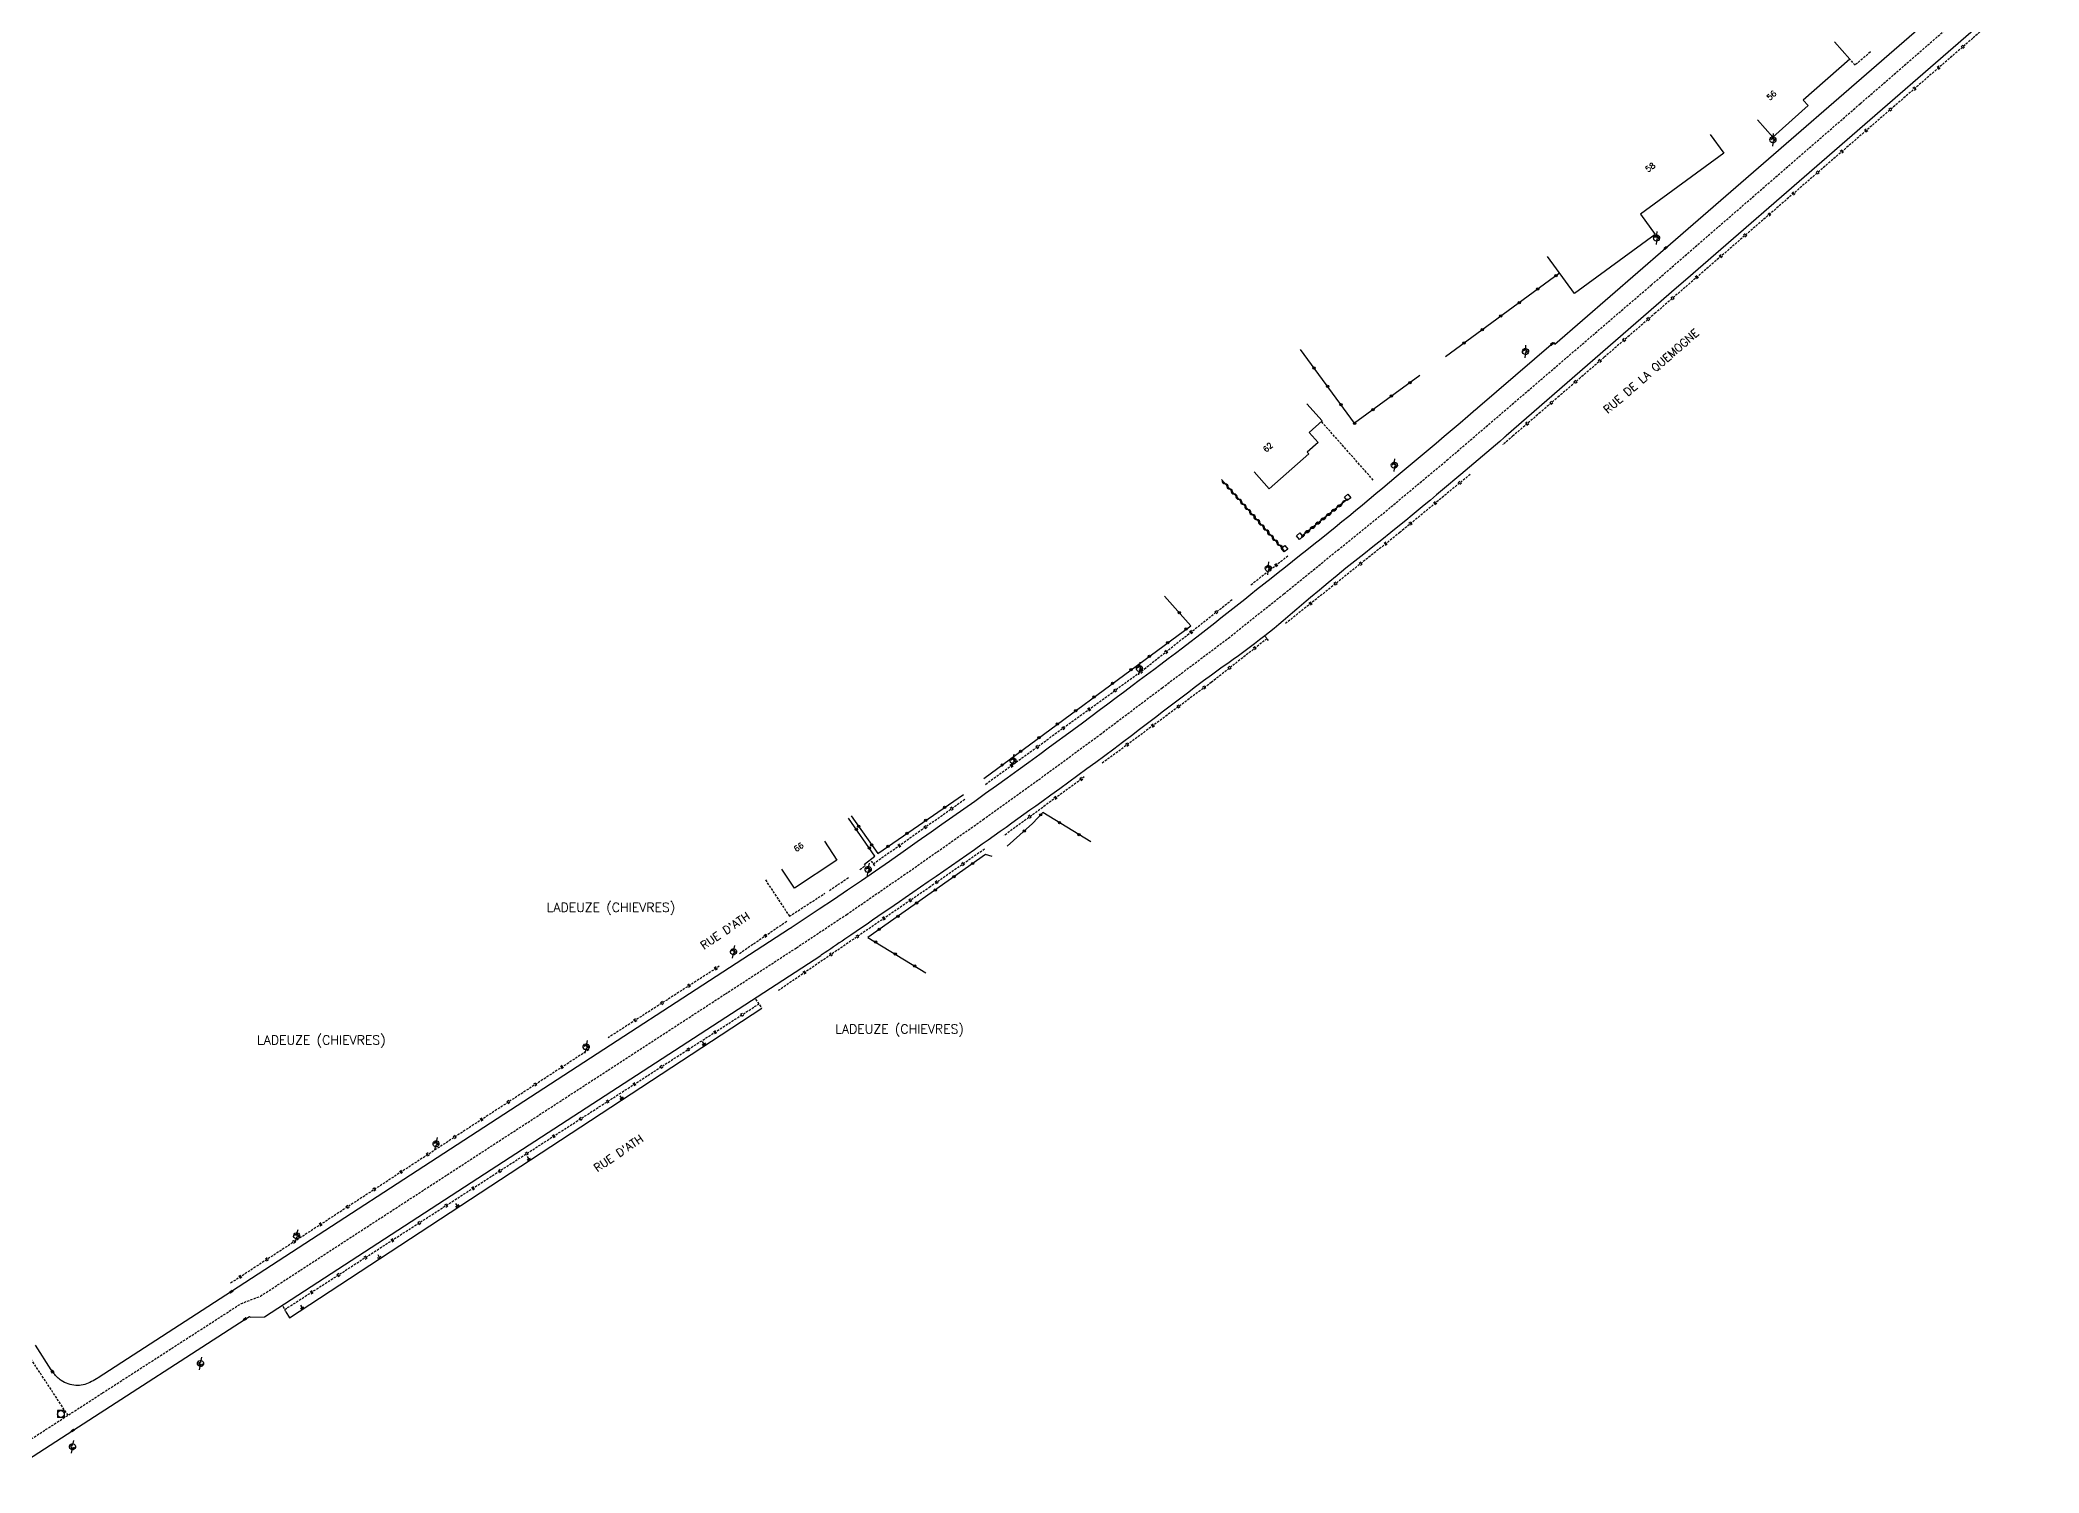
# Model space of a CAD drawing. Header units: millimetres. Extents: x 105000 to 106000, y 137997 to 139000.
# Drawn here: x 105404.9 to 105842, y 138390.9 to 138704.3 of the extents above; entities that cross this region are included whole.
import ezdxf
from ezdxf.enums import TextEntityAlignment as Align

# ---------------------------------------------------------------- set-up
doc = ezdxf.new("R2010")
doc.units = ezdxf.units.MM
doc.linetypes.add('DASHED', pattern=[0.75, 0.5, -0.25])
doc.layers.get('0').update_dxf_attribs({"linetype": 'CONTINUOUS'})
for name, color, linetype in [('W0001', 6, 'DASHED'), ('W0008', 7, 'CONTINUOUS'), ('W0100', 7, 'CONTINUOUS'), ('W0112', 1, 'DASHED'), ('W0211', 2, 'CONTINUOUS'), ('W0220', 5, 'DASHED'), ('W0310', 3, 'CONTINUOUS'), ('W0322', 7, 'CONTINUOUS'), ('W0400', 7, 'CONTINUOUS'), ('W0420', 7, 'CONTINUOUS'), ('W0471', 7, 'CONTINUOUS'), ('W0980', 7, 'CONTINUOUS'), ('W0989', 7, 'CONTINUOUS'), ('W0991', 7, 'CONTINUOUS')]:
    doc.layers.add(name, color=color, linetype=linetype)
doc.styles.get("Standard").update_dxf_attribs({"font": 'romans.shx', "width": 0.85})

# ---------------------------------------------------------------- blocks, each defined once
blk = doc.blocks.new('t220o')
at = {"color": 0, "linetype": 'Continuous'}
for p, q in [((-0.25, 0.25), (0.25, 0.25)), ((-0.25, -0.25), (0.25, -0.25))]:
    blk.add_line(p, q, dxfattribs=at)
blk = doc.blocks.new('t310o')
at = {"color": 0, "linetype": 'Continuous'}
for centre, start, end in [((-0.5, 0.38), 216.8699, 323.1304), ((0.5, -0.37), 36.8699, 143.1303)]:
    blk.add_arc(centre, 0.625, start, end, dxfattribs=at)
blk = doc.blocks.new('t322o')
at = {"color": 0, "linetype": 'Continuous'}
for radius in [0.25, 0.15]:
    blk.add_circle((0, 0), radius, dxfattribs=at)
blk = doc.blocks.new('t211o')
at = {"color": 0, "linetype": 'Continuous'}
for p, q in [((-0.29, 0.5), (-0.29, 0)), ((0, 1), (0, 0)), ((0.29, 0.5), (0.29, 0))]:
    blk.add_line(p, q, dxfattribs=at)
blk = doc.blocks.new('T400')
for p, q in [((-0.15, 0.3), (0.15, 0.3)), ((-0.15, -0.25), (-0.15, 0.3)), ((-0.15, 0.15), (0.15, 0.15)), ((-0.15, 0), (0.15, 0)), ((0.15, 0.3), (0.15, -0.25)), ((-0.15, -0.15), (0.15, -0.15)), ((-0.15, -0.25), (-0.15, -0.3)), ((-0.15, -0.3), (0.15, -0.3)), ((0.15, -0.3), (0.15, -0.25))]:
    blk.add_line(p, q)
blk = doc.blocks.new('T471')
for p, q in [((-0.333334, 0.333334), (-0.333334, -0.333334)), ((-0.333334, 0.333334), (0.333334, 0.333334)), ((-0.333334, 0), (0, 0)), ((0.500001, 0.500001), (1.000002, 1.000002)), ((-0.500001, -0.500001), (-1.000002, -1.000002)), ((-0.333334, -0.333334), (0.333334, -0.333334))]:
    blk.add_line(p, q)
blk.add_ellipse((0, 0), major_axis=(0.471405, 0.471405), ratio=1, start_param=5.4977871438, end_param=11.780972451)
blk = doc.blocks.new('T420')
for p, q in [((0.75, 0.75), (-0.75, 0.75)), ((-0.75, 0.75), (-0.75, -0.75)), ((0.75, 0.75), (0.75, -0.75)), ((0.75, -0.75), (-0.75, -0.75))]:
    blk.add_line(p, q)
blk.add_ellipse((0, 0), major_axis=(-0.53, 0.53), ratio=1, start_param=3.926991, end_param=10.210176)
blk = doc.blocks.new('t112o')
at = {"color": 0, "linetype": 'Continuous'}
for p, q in [((-0.5, 0.5), (0.5, 0.5)), ((-0.5, -0.5), (-0.5, 0.5)), ((0.5, 0.5), (0.5, -0.5)), ((0.5, -0.5), (-0.5, -0.5))]:
    blk.add_line(p, q, dxfattribs=at)

msp = doc.modelspace()

# ---------------------------------------------------------------- linework, layer by layer
at = {"layer": 'W0001'}
for points in [[(105377.78, 138382.06), (105418.57, 138408.37), (105448.84, 138427.9), (105453.1, 138429.54), (105536.71, 138483.9), (105554.79, 138495.65), (105570.32, 138505.74), (105581.31, 138513.04), (105593.75, 138521.59), (105611.13, 138533.77), (105623.27, 138542.49), (105636.75, 138552.4), (105650.28, 138562.59), (105664.77, 138573.46), (105676.93, 138583.15), (105688.68, 138592.7), (105699.18, 138601.2), (105712.56, 138612.35), (105757.25, 138650.68), (105802.96, 138690.34), (105831.9, 138715.46)], [(105411.03, 138403.49), (105401.81, 138417.5)]]:
    msp.add_lwpolyline(points, dxfattribs=at)
at = {"layer": 'W0008'}
for points in [[(105719.28, 138623.81), (105735.84, 138638.1), (105736.15, 138637.77), (105760.37, 138658.77), (105825.78, 138715.52)], [(105829.91, 138708.34), (105764.73, 138651.77), (105762.74, 138650.04), (105725.53, 138617.7), (105725.48, 138617.67), (105725.43, 138617.62), (105725.39, 138617.59), (105725.34, 138617.54), (105725.29, 138617.49), (105725.25, 138617.46), (105725.2, 138617.42), (105725.15, 138617.38), (105725.1, 138617.34), (105725.06, 138617.31), (105725.06, 138617.31), (105724.12, 138616.49), (105723.18, 138615.68), (105722.23, 138614.87), (105721.28, 138614.06), (105720.34, 138613.26), (105719.39, 138612.45), (105718.45, 138611.65), (105717.5, 138610.84), (105716.55, 138610.04), (105715.6, 138609.24), (105714.27, 138608.12), (105712.94, 138606.99), (105711.61, 138605.87), (105710.28, 138604.76), (105708.94, 138603.63), (105707.6, 138602.52), (105706.27, 138601.42), (105704.93, 138600.31), (105703.58, 138599.21), (105702.23, 138598.12), (105700.28, 138596.54), (105698.32, 138594.98), (105696.36, 138593.42), (105694.4, 138591.85), (105692.44, 138590.29), (105690.49, 138588.73), (105688.53, 138587.15), (105686.6, 138585.57), (105684.67, 138583.98), (105682.75, 138582.37), (105682.75, 138582.37), (105681.75, 138581.52), (105680.76, 138580.67), (105679.77, 138579.82), (105678.78, 138578.96), (105677.78, 138578.1), (105676.78, 138577.26), (105675.78, 138576.42), (105674.78, 138575.59), (105673.77, 138574.76), (105672.75, 138573.93), (105671.61, 138573.06), (105670.46, 138572.18), (105669.31, 138571.31), (105668.14, 138570.45), (105666.97, 138569.6), (105665.8, 138568.76), (105664.62, 138567.92), (105663.45, 138567.07), (105662.28, 138566.23), (105661.1, 138565.38), (105659.33, 138564.09), (105657.57, 138562.77), (105655.81, 138561.45), (105654.06, 138560.12), (105652.31, 138558.79), (105650.57, 138557.45), (105648.82, 138556.12), (105647.08, 138554.77), (105645.33, 138553.45), (105643.58, 138552.1), (105643.58, 138552.1), (105641.64, 138550.63), (105639.69, 138549.18), (105637.73, 138547.73), (105635.78, 138546.27), (105633.81, 138544.84), (105631.84, 138543.4), (105629.87, 138541.96), (105627.89, 138540.52), (105625.93, 138539.1), (105623.95, 138537.67), (105622.64, 138536.74), (105621.35, 138535.81), (105620.05, 138534.87), (105618.75, 138533.93), (105617.45, 138533.01), (105616.15, 138532.07), (105614.85, 138531.15), (105613.54, 138530.21), (105612.24, 138529.29), (105610.93, 138528.37), (105610.93, 138528.37), (105609.25, 138527.18), (105607.57, 138526.01), (105605.89, 138524.82), (105604.21, 138523.65), (105602.53, 138522.48), (105600.85, 138521.31), (105599.16, 138520.13), (105597.46, 138518.98), (105595.78, 138517.81), (105594.09, 138516.65), (105592.89, 138515.82), (105591.71, 138515.01), (105590.52, 138514.2), (105589.32, 138513.37), (105588.14, 138512.56), (105586.94, 138511.74), (105585.75, 138510.93), (105584.56, 138510.1), (105583.36, 138509.29), (105582.18, 138508.48), (105582.18, 138508.48), (105581.55, 138508.06), (105580.93, 138507.63), (105580.32, 138507.21), (105579.69, 138506.79), (105579.07, 138506.37), (105578.45, 138505.95), (105577.82, 138505.52), (105577.2, 138505.1), (105576.57, 138504.7), (105575.94, 138504.29), (105575.94, 138504.29), (105575.91, 138504.26), (105575.88, 138504.24), (105575.85, 138504.23), (105575.82, 138504.2), (105575.78, 138504.18), (105575.75, 138504.17), (105575.72, 138504.13), (105575.69, 138504.12), (105575.66, 138504.1), (105575.63, 138504.07), (105575.63, 138504.07)], [(105719.28, 138623.81), (105719.25, 138623.77), (105719.21, 138623.73), (105719.17, 138623.7), (105719.13, 138623.67), (105719.08, 138623.63), (105719.04, 138623.6), (105719, 138623.56), (105718.96, 138623.52), (105718.93, 138623.49), (105718.89, 138623.46), (105718.89, 138623.46), (105717.16, 138621.96), (105715.43, 138620.48), (105713.7, 138618.99), (105711.96, 138617.52), (105710.22, 138616.04), (105708.48, 138614.57), (105706.74, 138613.1), (105705, 138611.65), (105703.25, 138610.18), (105701.5, 138608.71), (105701.5, 138608.71), (105700.01, 138607.48), (105698.53, 138606.24), (105697.05, 138605.01), (105695.56, 138603.77), (105694.07, 138602.54), (105692.58, 138601.32), (105691.09, 138600.09), (105689.6, 138598.87), (105688.1, 138597.65), (105686.6, 138596.43), (105685.04, 138595.18), (105683.48, 138593.93), (105681.93, 138592.7), (105680.36, 138591.45), (105678.79, 138590.21), (105677.23, 138588.96), (105675.66, 138587.73), (105674.1, 138586.49), (105672.53, 138585.24), (105670.96, 138584.01), (105669.66, 138582.98), (105668.35, 138581.93), (105667.05, 138580.9), (105665.75, 138579.85), (105664.43, 138578.82), (105663.13, 138577.79), (105661.82, 138576.76), (105660.51, 138575.73), (105659.19, 138574.7), (105657.88, 138573.68), (105656.32, 138572.48), (105654.75, 138571.27), (105653.18, 138570.09), (105651.6, 138568.9), (105650.03, 138567.71), (105648.45, 138566.52), (105646.87, 138565.35), (105645.29, 138564.17), (105643.71, 138562.99), (105642.13, 138561.81), (105640.27, 138560.43), (105638.41, 138559.04), (105636.55, 138557.65), (105634.7, 138556.26), (105632.84, 138554.88), (105630.98, 138553.49), (105629.11, 138552.12), (105627.25, 138550.74), (105625.39, 138549.37), (105623.52, 138547.99), (105621.16, 138546.27), (105618.79, 138544.56), (105616.43, 138542.85), (105614.06, 138541.15), (105611.68, 138539.45), (105609.3, 138537.74), (105606.93, 138536.06), (105604.54, 138534.37), (105602.15, 138532.68), (105599.77, 138531.01), (105596.73, 138528.87), (105593.69, 138526.74), (105590.64, 138524.62), (105587.6, 138522.51), (105584.54, 138520.4), (105581.48, 138518.31), (105578.41, 138516.23), (105575.32, 138514.17), (105572.24, 138512.12), (105569.14, 138510.07), (105569.1, 138510.06), (105569.07, 138510.04), (105569.04, 138510.01), (105569.01, 138509.99), (105568.97, 138509.98), (105568.94, 138509.95), (105568.91, 138509.93), (105568.88, 138509.92), (105568.85, 138509.88), (105568.82, 138509.87), (105446.75, 138430.56), (105417.63, 138411.71), (105417.59, 138411.68), (105417.55, 138411.65), (105417.51, 138411.63), (105417.47, 138411.6), (105417.43, 138411.57), (105417.39, 138411.56), (105417.35, 138411.52), (105417.31, 138411.49), (105417.27, 138411.48), (105417.23, 138411.45), (105417.23, 138411.45), (105416.89, 138411.24), (105416.55, 138411.04), (105416.19, 138410.85), (105415.83, 138410.68), (105415.46, 138410.51), (105415.09, 138410.37), (105414.71, 138410.26), (105414.32, 138410.15), (105413.93, 138410.09), (105413.54, 138410.04), (105413.13, 138410.01), (105412.71, 138410.02), (105412.29, 138410.07), (105411.88, 138410.15), (105411.47, 138410.24), (105411.07, 138410.37), (105410.67, 138410.52), (105410.28, 138410.7), (105409.92, 138410.9), (105409.56, 138411.12), (105409.33, 138411.27), (105409.11, 138411.45), (105408.9, 138411.62), (105408.7, 138411.79), (105408.5, 138411.99), (105408.32, 138412.18), (105408.13, 138412.38), (105407.96, 138412.6), (105407.79, 138412.81), (105407.63, 138413.04), (105407.63, 138413.04), (105407.6, 138413.07), (105407.58, 138413.1), (105407.56, 138413.15), (105407.53, 138413.18), (105407.5, 138413.23), (105407.48, 138413.26), (105407.46, 138413.29), (105407.43, 138413.34), (105407.41, 138413.37), (105407.38, 138413.42), (105403.9, 138418.8)], [(105380.85, 138379.99), (105412.08, 138400.17), (105449.75, 138424.52), (105450.75, 138425.13), (105450.86, 138424.93), (105454.02, 138425.01), (105502.08, 138456.31), (105575.63, 138504.07)]]:
    msp.add_lwpolyline(points, dxfattribs=at)
at = {"layer": 'W0100'}
for points in [[(105797.35, 138703.85), (105800.67, 138700.1), (105790.5, 138691.13), (105791.58, 138689.92), (105783.81, 138683.04), (105780.5, 138686.79)], [(105770.16, 138683.56), (105773.12, 138679.52), (105754.86, 138666.15), (105758.1, 138661.73), (105740.47, 138648.82), (105734.57, 138656.88)], [(105681.94, 138624.68), (105685.25, 138620.95), (105682.42, 138618.43), (105684.38, 138616.21), (105682.04, 138614.15), (105682.37, 138613.77), (105673.71, 138606.1), (105670.39, 138609.85)], [(105576.42, 138529.07), (105579.17, 138524.88), (105569.91, 138518.79), (105567.16, 138522.96)]]:
    msp.add_lwpolyline(points, dxfattribs=at)
at = {"layer": 'W0112'}
for points in [[(105805.16, 138701.65), (105801.83, 138698.77), (105800.67, 138700.1)], [(105696.45, 138608.02), (105685.12, 138620.82)], [(105673.54, 138572.92), (105672.75, 138573.93)], [(105584.18, 138522.84), (105585.39, 138523.7), (105585.21, 138523.99)], [(105586.65, 138524.7), (105587.5, 138523.52)], [(105563.54, 138520.57), (105568.79, 138512.62), (105576.54, 138517.65)], [(105577.53, 138518.29), (105581.71, 138521.1)], [(105561.4, 138494.49), (105562.73, 138492.56)], [(105458.69, 138426.15), (105457.94, 138427.56)]]:
    msp.add_lwpolyline(points, dxfattribs=at)
at = {"layer": 'W0211'}
msp.add_lwpolyline([(105458.69, 138426.15), (105459.44, 138424.79), (105562.73, 138492.56)], dxfattribs=at)
at = {"layer": 'W0220'}
for points in [[(105842.04, 138717.46), (105827.56, 138704.65), (105764.08, 138649.67), (105758.21, 138644.6), (105752.46, 138639.63), (105746.95, 138634.87), (105741.78, 138630.42), (105737.09, 138626.37), (105732.99, 138622.82), (105729.59, 138619.9), (105727.01, 138617.68), (105725.38, 138616.26), (105724.8, 138615.76), (105724.8, 138615.76), (105724.8, 138615.76), (105724.8, 138615.76), (105724.8, 138615.76), (105724.8, 138615.76), (105724.8, 138615.76), (105724.8, 138615.76), (105724.8, 138615.76), (105724.8, 138615.76), (105724.8, 138615.76), (105724.8, 138615.76)], [(105717.64, 138609.27), (105702.28, 138596.57), (105702.28, 138596.57), (105677.26, 138576.63)], [(105669.71, 138585.13), (105677.97, 138591.59)], [(105611.68, 138541.48), (105645.78, 138566.23), (105665.78, 138582.04)], [(105673.21, 138573.34), (105661.07, 138563.79), (105637, 138545.95)], [(105633.26, 138543.09), (105615.68, 138530.23)], [(105587.11, 138524.09), (105607.23, 138538.29)], [(105611.46, 138527.32), (105599.58, 138519.07), (105566.31, 138496.34)], [(105568.19, 138511.49), (105557.75, 138504.37)], [(105553.45, 138501.68), (105529.15, 138486.07)], [(105458.43, 138426.63), (105562.1, 138493.46)]]:
    msp.add_lwpolyline(points, dxfattribs=at)
at = {"layer": 'W0220', "flags": 128}
msp.add_lwpolyline([(105524.91, 138483.45), (105446.41, 138432.27)], dxfattribs=at)
at = {"layer": 'W0310'}
for points in [[(105677, 138592.6), (105663.25, 138608.13)], [(105690.79, 138603.81), (105680.78, 138595.71)]]:
    msp.add_lwpolyline(points, dxfattribs=at)
at = {"layer": 'W0322'}
for points in [[(105712.24, 138635.02), (105737.19, 138653.31)], [(105706.61, 138630.92), (105692.37, 138620.46), (105680.54, 138636.59)], [(105611.28, 138542.77), (105656.53, 138576.18), (105650.84, 138582.6)], [(105582.28, 138534.57), (105588.1, 138526.38), (105606.85, 138539.26)], [(105634.68, 138528.93), (105624.19, 138535.34), (105621.93, 138532.9), (105616.41, 138527.98)], [(105585.21, 138523.99), (105587.47, 138525.79), (105581.73, 138534.1)], [(105613.14, 138525.7), (105611.65, 138526.15), (105585.96, 138508.02), (105598.65, 138500.24)]]:
    msp.add_lwpolyline(points, dxfattribs=at)

# ---------------------------------------------------------------- block references
at = {"layer": 'W0112'}
for p, rotation in [((105690.84, 138604.23), 309.126596656779), ((105680.36, 138595.76), 40.19268213050092), ((105677.04, 138593.02), 308.6627896902202)]:
    msp.add_blockref('t112o', p, dxfattribs=dict(at, rotation=rotation))
at = {"layer": 'W0211'}
for p, rotation in [((105550.24, 138484.36), 30.28538239277393), ((105532.23, 138472.54), 32.20452105234849), ((105511.95, 138459.24), 31.25493288320716), ((105496.32, 138448.99), 34.01386583098608), ((105479.22, 138437.77), 25.32806736083991), ((105462.38, 138426.72), 32.37477335001459)]:
    msp.add_blockref('t211o', p, dxfattribs=dict(at, rotation=rotation))
at = {"layer": 'W0220'}
for p, rotation in [((105825.39, 138702.77), 220.8996102624562), ((105820.1, 138698.19), 220.8996102624562), ((105814.81, 138693.6), 220.8996102624562), ((105809.52, 138689.02), 220.8996102624562), ((105804.22, 138684.44), 220.8996102624562), ((105798.93, 138679.85), 220.8996102624562), ((105793.64, 138675.27), 220.8996102624562), ((105788.35, 138670.69), 220.8996102624562), ((105783.06, 138666.11), 220.8996102624562), ((105777.77, 138661.52), 220.8996102624562), ((105772.48, 138656.94), 220.8996102624562), ((105767.19, 138652.36), 220.8996102624562), ((105761.89, 138647.78), 220.7891913187952), ((105756.59, 138643.2), 220.8310090734554), ((105751.3, 138638.63), 220.8283335481036), ((105746, 138634.05), 220.7718126837835), ((105740.7, 138629.48), 220.7581975746785), ((105735.4, 138624.91), 220.8518337903349), ((105730.1, 138620.34), 220.6876800905068), ((105715.39, 138607.41), 219.5926892146188), ((105709.99, 138602.95), 219.5926892146188), ((105704.6, 138598.49), 219.5926892146188), ((105699.16, 138594.08), 218.5462331757106), ((105675.23, 138589.44), 38.00602943115512), ((105693.69, 138589.72), 218.5462331757106), ((105688.21, 138585.36), 218.5462331757106), ((105662.14, 138579.17), 38.34165181084644), ((105682.74, 138581), 218.5462331757106), ((105656.65, 138574.82), 38.34165181084644), ((105651.16, 138570.48), 38.34165181084644), ((105670.53, 138571.23), 218.1622669022794), ((105645.67, 138566.14), 35.96488019830961), ((105665.03, 138566.91), 218.1622669022794), ((105640, 138562.03), 35.96488019830961), ((105659.49, 138562.62), 216.5591721123514), ((105634.34, 138557.92), 35.96488019830961), ((105653.87, 138558.46), 216.5591721123514), ((105628.67, 138553.81), 35.96488019830961), ((105648.25, 138554.29), 216.5591721123514), ((105623.01, 138549.7), 35.96488019830961), ((105642.63, 138550.12), 216.5591721123514), ((105617.34, 138545.59), 35.96488019830961), ((105632.63, 138542.63), 216.1874802556403), ((105604.27, 138536.2), 35.22276986383554), ((105621.33, 138534.36), 216.1874802556403), ((105626.98, 138538.49), 216.1874802556403), ((105598.55, 138532.16), 35.22276986383554), ((105592.83, 138528.12), 35.22276986383554), ((105606.73, 138524.03), 214.7715056412426), ((105600.98, 138520.04), 214.7715056412426), ((105595.21, 138516.08), 214.3430550766303), ((105563.53, 138508.31), 214.2986195266254), ((105583.65, 138508.18), 214.3430550766303), ((105589.43, 138512.13), 214.3430550766303), ((105577.87, 138504.24), 214.3430550766303), ((105552.71, 138501.21), 212.7184776937912), ((105572.09, 138500.29), 214.3430550766303), ((105546.82, 138497.42), 212.7184776937912), ((105540.93, 138493.64), 212.7184776937912), ((105558.45, 138491.11), 32.80437012345589), ((105535.04, 138489.86), 212.7184776937912), ((105552.56, 138487.31), 32.80437012345589), ((105546.68, 138483.52), 32.80437012345589), ((105519.05, 138479.62), 213.0991260553725), ((105540.8, 138479.73), 32.80437012345589), ((105513.18, 138475.8), 213.0991260553725), ((105534.91, 138475.94), 32.80437012345589), ((105507.32, 138471.98), 213.0991260553725), ((105529.03, 138472.14), 32.80437012345589), ((105501.45, 138468.16), 213.0991260553725), ((105517.26, 138464.56), 32.80437012345589), ((105523.15, 138468.35), 32.80437012345589), ((105489.72, 138460.51), 213.0991260553725), ((105495.59, 138464.33), 213.0991260553725), ((105511.38, 138460.77), 32.80437012345589), ((105483.86, 138456.69), 213.0991260553725), ((105505.49, 138456.97), 32.80437012345589), ((105478, 138452.87), 213.0991260553725), ((105499.61, 138453.18), 32.80437012345589), ((105472.13, 138449.04), 213.0991260553725), ((105493.73, 138449.39), 32.80437012345589), ((105466.27, 138445.22), 213.0991260553725), ((105487.84, 138445.6), 32.80437012345589), ((105460.4, 138441.4), 213.0991260553725), ((105481.96, 138441.8), 32.80437012345589), ((105448.68, 138433.75), 213.0991260553725), ((105454.54, 138437.58), 213.0991260553725), ((105470.19, 138434.22), 32.80437012345589), ((105476.08, 138438.01), 32.80437012345589), ((105464.31, 138430.43), 32.80437012345589)]:
    msp.add_blockref('t220o', p, dxfattribs=dict(at, rotation=rotation))
at = {"layer": 'W0310'}
for p, rotation in [((105664.07, 138607.2), 131.5187560289314), ((105665.06, 138606.08), 131.5187560289314), ((105666.06, 138604.96), 131.5187560289314), ((105667.05, 138603.83), 131.5187560289314), ((105668.05, 138602.71), 131.5187560289314), ((105669.04, 138601.59), 131.5187560289314), ((105670.04, 138600.46), 131.5187560289314), ((105671.03, 138599.34), 131.5187560289314), ((105686.13, 138600.03), 218.9638254118423), ((105687.29, 138600.98), 218.9638254118423), ((105688.46, 138601.92), 218.9638254118423), ((105689.63, 138602.86), 218.9638254118423), ((105672.02, 138598.22), 131.5187560289314), ((105673.02, 138597.1), 131.5187560289314), ((105674.01, 138595.97), 131.5187560289314), ((105681.46, 138596.26), 218.9638254118423), ((105682.63, 138597.2), 218.9638254118423), ((105683.79, 138598.15), 218.9638254118423), ((105684.96, 138599.09), 218.9638254118423), ((105675.01, 138594.85), 131.5187560289314), ((105676, 138593.73), 131.5187560289314)]:
    msp.add_blockref('t310o', p, dxfattribs=dict(at, rotation=rotation))
at = {"layer": 'W0322'}
for p, rotation in [((105736.44, 138652.75), 36.22734020743553), ((105732.4, 138649.8), 36.22734020743553), ((105724.34, 138643.89), 36.22734020743553), ((105728.37, 138646.84), 36.22734020743553), ((105720.3, 138640.93), 36.22734020743553), ((105716.27, 138637.98), 36.22734020743553), ((105683.5, 138632.56), 126.2612310353621), ((105686.46, 138628.52), 126.2612310353621), ((105700.43, 138626.38), 216.2769048000253), ((105704.46, 138629.34), 216.2769048000253), ((105689.41, 138624.49), 126.2612310353621), ((105696.4, 138623.42), 216.2769048000253), ((105692.37, 138620.46), 216.2769048000253), ((105654.03, 138579), 131.5294279339058), ((105655.53, 138575.44), 36.44163511810501), ((105647.49, 138569.5), 36.44163511810501), ((105651.51, 138572.47), 36.44163511810501), ((105643.46, 138566.53), 36.44163511810501), ((105635.42, 138560.59), 36.44163511810501), ((105639.44, 138563.56), 36.44163511810501), ((105631.4, 138557.62), 36.44163511810501), ((105627.37, 138554.65), 36.44163511810501), ((105619.33, 138548.71), 36.44163511810501), ((105623.35, 138551.68), 36.44163511810501), ((105615.31, 138545.74), 36.44163511810501), ((105602.73, 138536.43), 34.47608835795271), ((105623.7, 138534.81), 227.1905072809816), ((105583.43, 138531.64), 124.6363665038038), ((105583.9, 138532.3), 305.3718438715133), ((105594.48, 138530.77), 34.47608835795271), ((105598.6, 138533.6), 34.47608835795271), ((105620.14, 138531.3), 221.7042217907858), ((105627.84, 138533.11), 148.5927050009184), ((105632.11, 138530.5), 148.5927050009184), ((105586.27, 138527.53), 124.6363665038038), ((105586.79, 138528.22), 305.3718438715133), ((105590.36, 138527.94), 34.47608835795271), ((105604.75, 138521.28), 215.1984511797314), ((105608.84, 138524.17), 215.1984511797314), ((105600.67, 138518.4), 215.1984511797314), ((105592.5, 138512.64), 215.1984511797314), ((105596.58, 138515.52), 215.1984511797314), ((105588.41, 138509.76), 215.1984511797314), ((105587.66, 138506.98), 328.4947173212536), ((105591.92, 138504.37), 328.4947173212536), ((105596.18, 138501.76), 328.4947173212536)]:
    msp.add_blockref('t322o', p, dxfattribs=dict(at, rotation=rotation))
at = {"layer": 'W0400'}
for p, rotation in [((105760.37, 138658.77), 310.9431361546656), ((105735.51, 138637.82), 310.6144777180083), ((105446.75, 138430.56), 302.8352808851471), ((105449.75, 138424.52), 122.8352808855807), ((105407.63, 138413.03), 213.5724318491566), ((105412.05, 138400.15), 122.8205918233015)]:
    msp.add_blockref('T400', p, dxfattribs=dict(at, rotation=rotation))
at = {"layer": 'W0420'}
msp.add_blockref('T420', (105409.46, 138403.77), dxfattribs=at)
at = {"layer": 'W0471'}
for p, rotation in [((105783.86, 138682.43), 220.9431361546172), ((105758.41, 138660.95), 220.9431361547745), ((105729.74, 138636.14), 220.6144777180736), ((105701.06, 138611.27), 219.8317695121541), ((105673.5, 138588.71), 219.0939323166253), ((105645.31, 138566.83), 216.9915872307039), ((105617.68, 138546.67), 215.6837936843521), ((105586.02, 138522.86), 214.4794003726833), ((105556.56, 138504.88), 213.0196012745749), ((105524.36, 138484.07), 213.027826934557), ((105491.5, 138462.87), 213.0278269345844), ((105461.03, 138442.75), 213.0278269344912), ((105440.03, 138414.82), 32.83528088535677), ((105412, 138396.62), 32.8205918235363)]:
    msp.add_blockref('T471', p, dxfattribs=dict(at, rotation=rotation))

# ---------------------------------------------------------------- texts
at = {"layer": 'W0980'}
for p in [(105529.77, 138514.45), (105466.43, 138485.43), (105592.88, 138487.83)]:
    msp.add_text('LADEUZE (CHIEVRES)', height=2, dxfattribs=at).set_placement(p, align=Align.MIDDLE)
at = {"layer": 'W0989'}
for s, rotation, p in [('RUE DE LA QUEMOGNE', 41, (105757.27, 138631.78)), ("RUE D'ATH", 34, (105554.72, 138509.48)), ("RUE D'ATH", 34, (105531.4, 138460.8))]:
    msp.add_text(s, height=1.75, rotation=rotation, dxfattribs=at).set_placement(p, align=Align.MIDDLE)
at = {"layer": 'W0991'}
for s, rotation, p in [('56', 42, (105783.55, 138692.16)), ('58', 36, (105757.03, 138676.42)), ('62', 41, (105673.41, 138615.2)), ('66', 34, (105570.81, 138527.76))]:
    msp.add_text(s, height=1.25, rotation=rotation, dxfattribs=at).set_placement(p, align=Align.MIDDLE)

doc.saveas('drawing.dxf')
